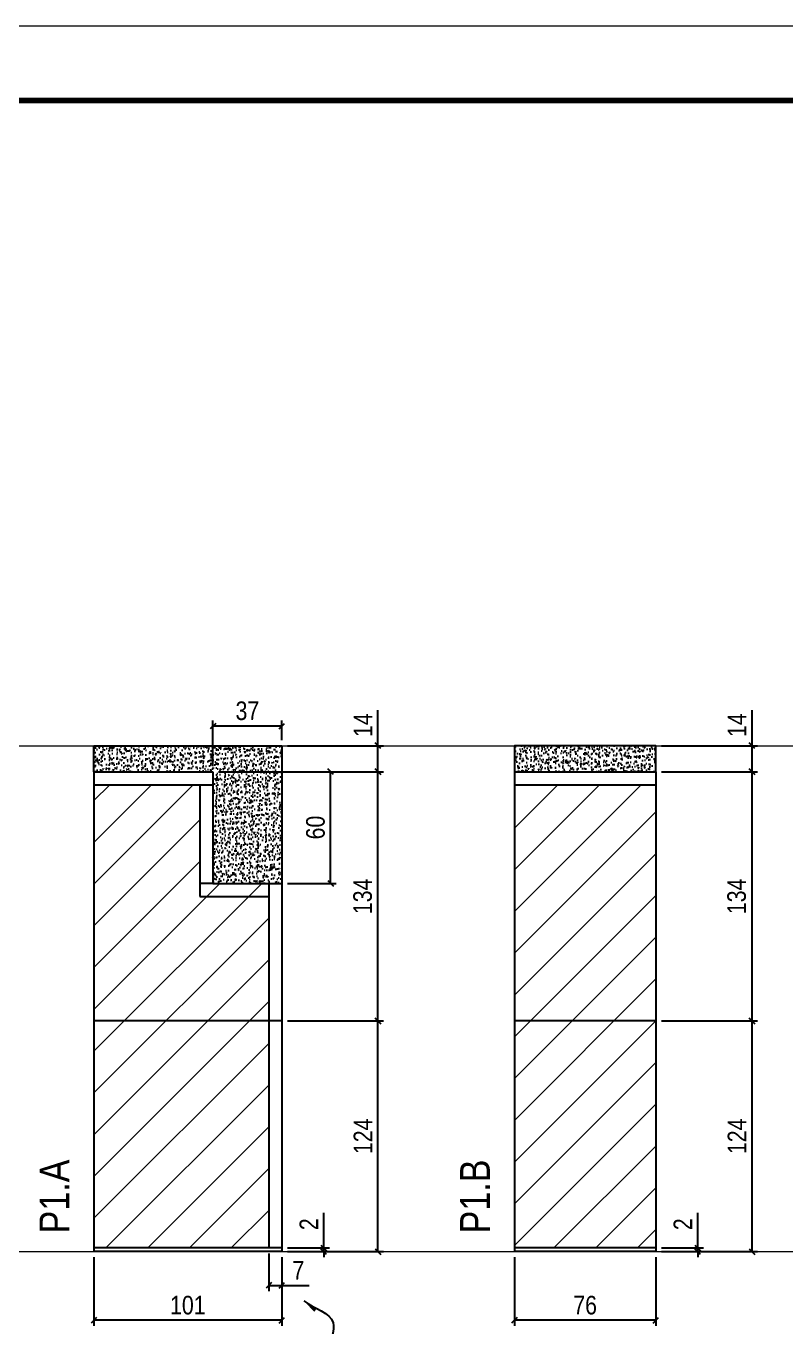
# Model space of a CAD drawing. Extents: x 2282 to 12463, y 760 to 16806.
# Drawn here: x 4910 to 5319, y 14893 to 15593 of the extents above; entities that cross this region are included whole.
import ezdxf

# ---------------------------------------------------------------- set-up
doc = ezdxf.new("R2010")
doc.units = 0
doc.linetypes.add('DASHED', pattern=[0.75, 0.5, -0.25])
doc.linetypes.add('HIDDEN', pattern=[0.375, 0.25, -0.125])
for name, color, linetype, lineweight in [('CARIMBO', 255, 'Continuous', 9), ('Folhas', 255, 'Continuous', 9), ('Hachura', 251, 'Continuous', 9), ('SARRAFO DE PRESSAO', 251, 'DASHED', 9)]:
    doc.layers.add(name, color=color, linetype=linetype, lineweight=lineweight)
for name, color, linetype in [('COTA', 241, 'Continuous'), ('NOMENCLATURA', 7, 'Continuous'), ('Painéis', 200, 'Continuous'), ('SARR_2.2x7', 40, 'Continuous')]:
    doc.layers.add(name, color=color, linetype=linetype)
doc.styles.add('ARIAL_NARROW', font='ARIALN.TTF', dxfattribs={"height": 0.2})
doc.styles.add('COTA TECNICA', font='techl___.ttf', dxfattribs={"height": 10})
doc.styles.add('COTA TECNICA-50', font='techl___.ttf', dxfattribs={"height": 10})
doc.styles.get("Standard").update_dxf_attribs({"font": 'arial.ttf'})
doc.dimstyles.new('COTA PAINEL-50', dxfattribs={"dimtxt": 10, "dimasz": 3, "dimexe": 3, "dimexo": 3, "dimgap": 3, "dimtad": 1, "dimdec": 1, "dimzin": 12, "dimdsep": 46, "dimtxsty": 'COTA TECNICA-50', "dimblk1": 'OBLIQUE', "dimblk2": 'OBLIQUE', "dimsah": 1, "dimcen": 0.9, "dimclrd": 4, "dimclre": 4, "dimclrt": 240, "dimadec": 1, "dimazin": 3, "dimtfac": 1, "dimtdec": 1, "dimtmove": 0, "dimatfit": 3, "dimfxl": 1, "dimtolj": 1, "dimtzin": 12, "dimarcsym": 0})
doc.dimstyles.new('PAINEL', dxfattribs={"dimtxt": 10, "dimasz": 3, "dimexe": 3, "dimexo": 3, "dimgap": 3, "dimtad": 1, "dimdec": 1, "dimzin": 12, "dimdsep": 46, "dimtxsty": 'COTA TECNICA', "dimblk1": 'OBLIQUE', "dimblk2": 'OBLIQUE', "dimsah": 1, "dimcen": 0.9, "dimclrd": 4, "dimclre": 4, "dimclrt": 240, "dimadec": 1, "dimazin": 3, "dimtfac": 1, "dimtdec": 1, "dimtmove": 0, "dimatfit": 3, "dimfxl": 1, "dimtolj": 1, "dimtzin": 12, "dimarcsym": 0})
doc.dimstyles.get("Standard").update_dxf_attribs({"dimtxt": 0.18, "dimasz": 0.18, "dimexe": 0.18, "dimexo": 0.0625, "dimgap": 0.09, "dimtad": 0, "dimtih": 1, "dimtoh": 1, "dimdec": 4, "dimzin": 0, "dimdsep": 46, "dimtxsty": 'Standard', "dimcen": 0.09, "dimadec": 0, "dimazin": 0, "dimtfac": 1, "dimtdec": 4, "dimtofl": 0, "dimtmove": 0, "dimatfit": 3, "dimfxl": 1, "dimtolj": 1, "dimtzin": 0, "dimarcsym": 0})

# ---------------------------------------------------------------- blocks, each defined once
blk = doc.blocks.new('9999999999')
at = {"layer": 'Folhas'}
blk.add_lwpolyline([(98138.98, 34190.21), (99623.98, 34190.21), (99623.98, 35240.21), (98138.98, 35240.21)], close=True, dxfattribs=at)
at = {"layer": 'Folhas', "color": 30, "const_width": 3}
blk.add_lwpolyline([(98213.98, 34230.21), (99583.98, 34230.21), (99583.98, 35200.21), (98213.98, 35200.21)], close=True, dxfattribs=at)
blk = doc.blocks.new('_Oblique')
at = {"color": 0, "linetype": 'ByBlock', "lineweight": -2}
blk.add_line((-0.5, -0.5), (0.5, 0.5), dxfattribs=at)
blk = doc.blocks.new('*D55')
at = {"layer": 'COTA', "color": 4, "lineweight": -2, "transparency": 16777216}
for p, q in [((5070.25, 14935.65), (5070.25, 14954.45)), ((5050.72, 14935.65), (5073.25, 14935.65)), ((5050.72, 14933.65), (5073.25, 14933.65)), ((5070.25, 14933.65), (5070.25, 14935.65)), ((5070.25, 14933.65), (5070.25, 14930.65))]:
    blk.add_line(p, q, dxfattribs=at)
at = {"layer": 'Defpoints', "color": 0, "transparency": 16777216}
for p in [(5047.72, 14935.65), (5047.72, 14933.65), (5070.25, 14933.65)]:
    blk.add_point(p, dxfattribs=at)
at = {"layer": 'COTA', "color": 4, "lineweight": -2, "transparency": 16777216, "xscale": 3, "yscale": 3, "zscale": 3}
for p, rotation in [((5070.25, 14935.65), 270), ((5070.25, 14933.65), 90)]:
    blk.add_blockref('_Oblique', p, dxfattribs=dict(at, rotation=rotation))
at = {"layer": 'COTA', "color": 240, "transparency": 16777216, "insert": (5062.25, 14948.39), "char_height": 10, "attachment_point": 5, "rotation": 90, "style": 'COTA TECNICA-50'}
blk.add_mtext('\\A1;2', dxfattribs=at)
blk = doc.blocks.new('*D56')
at = {"layer": 'COTA', "color": 4, "linetype": 'ByBlock', "lineweight": -2, "transparency": 16777216}
for p, q in [((5050.72, 15057.65), (5102.39, 15057.65)), ((5099.39, 14933.65), (5099.39, 15057.65)), ((5050.72, 14933.65), (5102.39, 14933.65))]:
    blk.add_line(p, q, dxfattribs=at)
at = {"layer": 'Defpoints', "color": 0, "linetype": 'ByBlock', "transparency": 16777216}
for p in [(5047.72, 15057.65), (5099.39, 15057.65), (5047.72, 14933.65)]:
    blk.add_point(p, dxfattribs=at)
at = {"layer": 'COTA', "color": 4, "linetype": 'ByBlock', "lineweight": -2, "transparency": 16777216, "xscale": 3, "yscale": 3, "zscale": 3}
for p, rotation in [((5099.39, 15057.65), 90), ((5099.39, 14933.65), 270)]:
    blk.add_blockref('_Oblique', p, dxfattribs=dict(at, rotation=rotation))
at = {"layer": 'COTA', "color": 240, "linetype": 'ByBlock', "transparency": 16777216, "insert": (5091.31, 14995.65), "char_height": 10, "attachment_point": 5, "rotation": 90, "style": 'COTA TECNICA'}
blk.add_mtext('\\A1;124', dxfattribs=at)
blk = doc.blocks.new('*D70')
at = {"layer": 'COTA', "color": 4, "linetype": 'ByBlock', "lineweight": -2, "transparency": 16777216}
for p, q in [((4946.72, 14930.65), (4946.72, 14893.72)), ((5047.72, 14930.65), (5047.72, 14893.72)), ((5047.72, 14896.72), (4946.72, 14896.72))]:
    blk.add_line(p, q, dxfattribs=at)
at = {"layer": 'Defpoints', "color": 0, "linetype": 'ByBlock', "transparency": 16777216}
for p in [(4946.72, 14933.65), (5047.72, 14933.65), (4946.72, 14896.72)]:
    blk.add_point(p, dxfattribs=at)
at = {"layer": 'COTA', "color": 4, "linetype": 'ByBlock', "lineweight": -2, "transparency": 16777216, "xscale": 3, "yscale": 3, "zscale": 3, "rotation": 180}
blk.add_blockref('_Oblique', (4946.72, 14896.72), dxfattribs=at)
at = {"layer": 'COTA', "color": 4, "linetype": 'ByBlock', "lineweight": -2, "transparency": 16777216, "xscale": 3, "yscale": 3, "zscale": 3}
blk.add_blockref('_Oblique', (5047.72, 14896.72), dxfattribs=at)
at = {"layer": 'COTA', "color": 240, "linetype": 'ByBlock', "transparency": 16777216, "insert": (4997.22, 14904.83), "char_height": 10, "attachment_point": 5, "style": 'COTA TECNICA'}
blk.add_mtext('\\A1;101', dxfattribs=at)
blk = doc.blocks.new('*D57')
at = {"layer": 'COTA', "color": 4, "lineweight": -2, "transparency": 16777216}
for p, q in [((5040.72, 14932.65), (5040.72, 14912.47)), ((5047.72, 14930.65), (5047.72, 14912.47)), ((5040.72, 14915.47), (5047.72, 14915.47)), ((5047.72, 14915.47), (5062.45, 14915.47))]:
    blk.add_line(p, q, dxfattribs=at)
at = {"layer": 'Defpoints', "color": 0, "transparency": 16777216}
for p in [(5040.72, 14935.65), (5047.72, 14933.65), (5047.72, 14915.47)]:
    blk.add_point(p, dxfattribs=at)
at = {"layer": 'COTA', "color": 4, "lineweight": -2, "transparency": 16777216, "xscale": 3, "yscale": 3, "zscale": 3, "rotation": 180}
blk.add_blockref('_Oblique', (5040.72, 14915.47), dxfattribs=at)
at = {"layer": 'COTA', "color": 4, "lineweight": -2, "transparency": 16777216, "xscale": 3, "yscale": 3, "zscale": 3}
blk.add_blockref('_Oblique', (5047.72, 14915.47), dxfattribs=at)
at = {"layer": 'COTA', "color": 240, "transparency": 16777216, "insert": (5056.59, 14923.54), "char_height": 10, "attachment_point": 5, "style": 'COTA TECNICA-50'}
blk.add_mtext('\\A1;7', dxfattribs=at)
blk = doc.blocks.new('*D58')
at = {"layer": 'COTA', "color": 4, "linetype": 'ByBlock', "lineweight": -2, "transparency": 16777216}
for p, q in [((5013.72, 15191.65), (5102.39, 15191.65)), ((5099.39, 15057.65), (5099.39, 15191.65)), ((5050.72, 15057.65), (5102.39, 15057.65))]:
    blk.add_line(p, q, dxfattribs=at)
at = {"layer": 'Defpoints', "color": 0, "linetype": 'ByBlock', "transparency": 16777216}
for p in [(5010.72, 15191.65), (5099.39, 15191.65), (5047.72, 15057.65)]:
    blk.add_point(p, dxfattribs=at)
at = {"layer": 'COTA', "color": 4, "linetype": 'ByBlock', "lineweight": -2, "transparency": 16777216, "xscale": 3, "yscale": 3, "zscale": 3}
for p, rotation in [((5099.39, 15191.65), 90), ((5099.39, 15057.65), 270)]:
    blk.add_blockref('_Oblique', p, dxfattribs=dict(at, rotation=rotation))
at = {"layer": 'COTA', "color": 240, "linetype": 'ByBlock', "transparency": 16777216, "insert": (5091.17, 15124.65), "char_height": 10, "attachment_point": 5, "rotation": 90, "style": 'COTA TECNICA'}
blk.add_mtext('\\A1;134', dxfattribs=at)
blk = doc.blocks.new('*D68')
at = {"layer": 'COTA', "color": 4, "linetype": 'ByBlock', "lineweight": -2, "transparency": 16777216}
for p, q in [((5010.72, 15194.65), (5010.72, 15219.16)), ((5047.72, 15216.16), (5010.72, 15216.16)), ((5047.72, 15208.65), (5047.72, 15219.16))]:
    blk.add_line(p, q, dxfattribs=at)
at = {"layer": 'Defpoints', "color": 0, "linetype": 'ByBlock', "transparency": 16777216}
for p in [(5010.72, 15216.16), (5047.72, 15205.65), (5010.72, 15191.65)]:
    blk.add_point(p, dxfattribs=at)
at = {"layer": 'COTA', "color": 4, "linetype": 'ByBlock', "lineweight": -2, "transparency": 16777216, "xscale": 3, "yscale": 3, "zscale": 3, "rotation": 180}
blk.add_blockref('_Oblique', (5010.72, 15216.16), dxfattribs=at)
at = {"layer": 'COTA', "color": 4, "linetype": 'ByBlock', "lineweight": -2, "transparency": 16777216, "xscale": 3, "yscale": 3, "zscale": 3}
blk.add_blockref('_Oblique', (5047.72, 15216.16), dxfattribs=at)
at = {"layer": 'COTA', "color": 240, "linetype": 'ByBlock', "transparency": 16777216, "insert": (5029.22, 15224.38), "char_height": 10, "attachment_point": 5, "style": 'COTA TECNICA'}
blk.add_mtext('\\A1;37', dxfattribs=at)
blk = doc.blocks.new('*D39')
at = {"layer": 'COTA', "color": 4, "lineweight": -2, "transparency": 16777216}
for p, q in [((5271.21, 14935.65), (5271.21, 14954.45)), ((5251.69, 14935.65), (5274.21, 14935.65)), ((5251.69, 14933.65), (5274.21, 14933.65)), ((5271.21, 14933.65), (5271.21, 14935.65)), ((5271.21, 14933.65), (5271.21, 14930.65))]:
    blk.add_line(p, q, dxfattribs=at)
at = {"layer": 'Defpoints', "color": 0, "transparency": 16777216}
for p in [(5248.69, 14935.65), (5248.69, 14933.65), (5271.21, 14933.65)]:
    blk.add_point(p, dxfattribs=at)
at = {"layer": 'COTA', "color": 4, "lineweight": -2, "transparency": 16777216, "xscale": 3, "yscale": 3, "zscale": 3}
for p, rotation in [((5271.21, 14935.65), 270), ((5271.21, 14933.65), 90)]:
    blk.add_blockref('_Oblique', p, dxfattribs=dict(at, rotation=rotation))
at = {"layer": 'COTA', "color": 240, "transparency": 16777216, "insert": (5263.21, 14948.39), "char_height": 10, "attachment_point": 5, "rotation": 90, "style": 'COTA TECNICA-50'}
blk.add_mtext('\\A1;2', dxfattribs=at)
blk = doc.blocks.new('*D40')
at = {"layer": 'COTA', "color": 4, "linetype": 'ByBlock', "lineweight": -2, "transparency": 16777216}
for p, q in [((5251.69, 15057.65), (5303.35, 15057.65)), ((5300.35, 14933.65), (5300.35, 15057.65)), ((5251.69, 14933.65), (5303.35, 14933.65))]:
    blk.add_line(p, q, dxfattribs=at)
at = {"layer": 'Defpoints', "color": 0, "linetype": 'ByBlock', "transparency": 16777216}
for p in [(5248.69, 15057.65), (5300.35, 15057.65), (5248.69, 14933.65)]:
    blk.add_point(p, dxfattribs=at)
at = {"layer": 'COTA', "color": 4, "linetype": 'ByBlock', "lineweight": -2, "transparency": 16777216, "xscale": 3, "yscale": 3, "zscale": 3}
for p, rotation in [((5300.35, 15057.65), 90), ((5300.35, 14933.65), 270)]:
    blk.add_blockref('_Oblique', p, dxfattribs=dict(at, rotation=rotation))
at = {"layer": 'COTA', "color": 240, "linetype": 'ByBlock', "transparency": 16777216, "insert": (5292.28, 14995.65), "char_height": 10, "attachment_point": 5, "rotation": 90, "style": 'COTA TECNICA'}
blk.add_mtext('\\A1;124', dxfattribs=at)
blk = doc.blocks.new('*D66')
at = {"layer": 'COTA', "color": 4, "linetype": 'ByBlock', "lineweight": -2, "transparency": 16777216}
for p, q in [((5172.69, 14930.65), (5172.69, 14893.72)), ((5248.69, 14930.65), (5248.69, 14893.72)), ((5248.69, 14896.72), (5172.69, 14896.72))]:
    blk.add_line(p, q, dxfattribs=at)
at = {"layer": 'Defpoints', "color": 0, "linetype": 'ByBlock', "transparency": 16777216}
for p in [(5172.69, 14933.65), (5248.69, 14933.65), (5172.69, 14896.72)]:
    blk.add_point(p, dxfattribs=at)
at = {"layer": 'COTA', "color": 4, "linetype": 'ByBlock', "lineweight": -2, "transparency": 16777216, "xscale": 3, "yscale": 3, "zscale": 3, "rotation": 180}
blk.add_blockref('_Oblique', (5172.69, 14896.72), dxfattribs=at)
at = {"layer": 'COTA', "color": 4, "linetype": 'ByBlock', "lineweight": -2, "transparency": 16777216, "xscale": 3, "yscale": 3, "zscale": 3}
blk.add_blockref('_Oblique', (5248.69, 14896.72), dxfattribs=at)
at = {"layer": 'COTA', "color": 240, "linetype": 'ByBlock', "transparency": 16777216, "insert": (5210.69, 14904.83), "char_height": 10, "attachment_point": 5, "style": 'COTA TECNICA'}
blk.add_mtext('\\A1;76', dxfattribs=at)
blk = doc.blocks.new('*D29')
at = {"layer": 'COTA', "color": 4, "linetype": 'ByBlock', "lineweight": -2, "transparency": 16777216}
for p, q in [((5251.69, 15191.65), (5303.35, 15191.65)), ((5300.35, 15057.65), (5300.35, 15191.65)), ((5251.69, 15057.65), (5303.35, 15057.65))]:
    blk.add_line(p, q, dxfattribs=at)
at = {"layer": 'Defpoints', "color": 0, "linetype": 'ByBlock', "transparency": 16777216}
for p in [(5248.69, 15191.65), (5300.35, 15191.65), (5248.69, 15057.65)]:
    blk.add_point(p, dxfattribs=at)
at = {"layer": 'COTA', "color": 4, "linetype": 'ByBlock', "lineweight": -2, "transparency": 16777216, "xscale": 3, "yscale": 3, "zscale": 3}
for p, rotation in [((5300.35, 15191.65), 90), ((5300.35, 15057.65), 270)]:
    blk.add_blockref('_Oblique', p, dxfattribs=dict(at, rotation=rotation))
at = {"layer": 'COTA', "color": 240, "linetype": 'ByBlock', "transparency": 16777216, "insert": (5292.13, 15124.65), "char_height": 10, "attachment_point": 5, "rotation": 90, "style": 'COTA TECNICA'}
blk.add_mtext('\\A1;134', dxfattribs=at)
blk = doc.blocks.new('*D60')
at = {"layer": 'COTA', "color": 4, "lineweight": -2, "transparency": 16777216}
for p, q in [((5300.35, 15205.65), (5300.35, 15224.76)), ((5251.69, 15205.65), (5303.35, 15205.65)), ((5300.35, 15191.65), (5300.35, 15205.65)), ((5251.69, 15191.65), (5303.35, 15191.65))]:
    blk.add_line(p, q, dxfattribs=at)
at = {"layer": 'Defpoints', "color": 0, "transparency": 16777216}
for p in [(5248.69, 15205.65), (5300.35, 15205.65), (5248.69, 15191.65)]:
    blk.add_point(p, dxfattribs=at)
at = {"layer": 'COTA', "color": 4, "lineweight": -2, "transparency": 16777216, "xscale": 3, "yscale": 3, "zscale": 3}
for p, rotation in [((5300.35, 15205.65), 90), ((5300.35, 15191.65), 270)]:
    blk.add_blockref('_Oblique', p, dxfattribs=dict(at, rotation=rotation))
at = {"layer": 'COTA', "color": 240, "transparency": 16777216, "insert": (5292.28, 15216.71), "char_height": 10, "attachment_point": 5, "rotation": 90, "style": 'COTA TECNICA'}
blk.add_mtext('\\A1;14', dxfattribs=at)
blk = doc.blocks.new('*D71')
at = {"layer": 'COTA', "color": 4, "lineweight": -2, "transparency": 16777216}
for p, q in [((5099.39, 15205.65), (5099.39, 15224.76)), ((5050.72, 15205.65), (5102.39, 15205.65)), ((5099.39, 15191.65), (5099.39, 15205.65)), ((5013.72, 15191.65), (5102.39, 15191.65))]:
    blk.add_line(p, q, dxfattribs=at)
at = {"layer": 'Defpoints', "color": 0, "transparency": 16777216}
for p in [(5047.72, 15205.65), (5099.39, 15205.65), (5010.72, 15191.65)]:
    blk.add_point(p, dxfattribs=at)
at = {"layer": 'COTA', "color": 4, "lineweight": -2, "transparency": 16777216, "xscale": 3, "yscale": 3, "zscale": 3}
for p, rotation in [((5099.39, 15205.65), 90), ((5099.39, 15191.65), 270)]:
    blk.add_blockref('_Oblique', p, dxfattribs=dict(at, rotation=rotation))
at = {"layer": 'COTA', "color": 240, "transparency": 16777216, "insert": (5091.31, 15216.71), "char_height": 10, "attachment_point": 5, "rotation": 90, "style": 'COTA TECNICA'}
blk.add_mtext('\\A1;14', dxfattribs=at)
blk = doc.blocks.new('*D383')
at = {"layer": 'COTA', "color": 4, "lineweight": -2, "transparency": 16777216}
for p, q in [((5013.72, 15191.65), (5076.94, 15191.65)), ((5073.94, 15131.65), (5073.94, 15191.65)), ((5050.72, 15131.65), (5076.94, 15131.65))]:
    blk.add_line(p, q, dxfattribs=at)
at = {"layer": 'Defpoints', "color": 0, "transparency": 16777216}
for p in [(5010.72, 15191.65), (5073.94, 15191.65), (5047.72, 15131.65)]:
    blk.add_point(p, dxfattribs=at)
at = {"layer": 'COTA', "color": 4, "lineweight": -2, "transparency": 16777216, "xscale": 3, "yscale": 3, "zscale": 3}
for p, rotation in [((5073.94, 15191.65), 90), ((5073.94, 15131.65), 270)]:
    blk.add_blockref('_Oblique', p, dxfattribs=dict(at, rotation=rotation))
at = {"layer": 'COTA', "color": 240, "transparency": 16777216, "insert": (5065.84, 15161.65), "char_height": 10, "attachment_point": 5, "rotation": 90, "style": 'COTA TECNICA'}
blk.add_mtext('\\A1;60', dxfattribs=at)

msp = doc.modelspace()

# ---------------------------------------------------------------- hatches: boundary and pattern name
at = {"layer": 'COTA'}
h = msp.add_hatch(dxfattribs=at)
h.set_pattern_fill('AR-CONC', color=256, scale=0.03)
h.paths.add_polyline_path([(5047.72, 15205.65), (4946.72, 15205.65), (4946.72, 15191.65), (5010.72, 15191.65), (5010.72, 15131.65), (5047.72, 15131.65)])
h = msp.add_hatch(dxfattribs=at)
h.set_pattern_fill('AR-CONC', color=256, scale=0.03)
h.set_pattern_definition([(50, (-244.3648, -60), (5.4655401, -0.4781726), [0.5715, -6.2865]), (355, (-244.365, -60), (-1.0573026, 5.7317054), [0.4572, -5.0292175]), (100.451445, (-243.9093, -60.04), (4.4082374, 5.2535326), [0.4857003, -5.3427073]), (46.1842, (-244.365, -58.476), (8.1323712, -1.2612698), [0.85725, -9.42975]), (96.63556, (-243.687, -58.581), (7.122124, 7.4227837), [0.7285507, -8.0140682]), (351.18415, (-244.365, -58.476), (7.122124, 7.4227837), [0.685799, -7.543792]), (21, (-243.6028, -58.857), (4.5484317, -3.067956), [0.5715, -6.2865]), (326, (-243.603, -58.857), (1.8540609, 5.525639), [0.4572, -5.0292]), (71.451445, (-243.2237, -59.1127), (6.4024926, 2.457683), [0.4857003, -5.3426981]), (37.5, (-244.3648, -60), (0.0926581, 2.53665117), [0, -4.96824, 0, -5.1054, 0, -5.04825]), (7.5, (-244.3648, -60), (2.00458988, 3.00541724), [0, -2.91084, 0, -4.85394, 0, -1.92405]), (327.5, (-246.064, -60), (4.06771786, -0.17186232), [0, -1.905, 0, -5.9436, 0, -7.8867]), (317.5, (-246.826, -60), (4.44387544, 0.7627947), [0, -2.4765, 0, -3.94716, 0, -5.6007])])
h.paths.add_polyline_path([(5172.69, 15205.65), (5172.69, 15191.65), (5248.69, 15191.65), (5248.69, 15205.65)])
at = {"layer": 'Hachura', "linetype": 'ByBlock'}
h = msp.add_hatch(dxfattribs=at)
h.set_pattern_fill('ANSI31', color=256, scale=5)
h.set_pattern_definition([(45, (0, 4594.3), (-11.22532, 11.22532), [])])
h.paths.add_polyline_path([(5040.72, 15057.65), (4946.72, 15057.65), (4946.72, 14935.65), (5040.72, 14935.65)])
h.paths.add_polyline_path([(5040.72, 15057.65), (5040.72, 15131.65), (5036.72, 15131.65), (5003.72, 15131.65), (5003.72, 15151.65), (5003.72, 15184.65), (4946.72, 15184.65), (4946.72, 15057.65)])
h = msp.add_hatch(dxfattribs=at)
h.set_pattern_fill('ANSI31', color=256, scale=5)
h.set_pattern_definition([(45, (12.616, 3445.725), (-11.22532, 11.22532), [])])
h.paths.add_polyline_path([(5248.69, 15184.65), (5172.69, 15184.65), (5172.69, 15057.65), (5248.69, 15057.65)])
h.paths.add_polyline_path([(5172.69, 15057.65), (5172.69, 14935.65), (5248.69, 14935.65), (5248.69, 15057.65)])

# ---------------------------------------------------------------- linework, layer by layer
at = {"layer": 'CARIMBO', "color": 3}
for p, q in [((4483.39, 15205.65), (9611.68, 15205.65)), ((4483.39, 14933.65), (9611.68, 14933.65))]:
    msp.add_line(p, q, dxfattribs=at)
at = {"layer": 'COTA'}
for p, q in [((4946.72, 15191.65), (4946.72, 15205.65)), ((4946.72, 15205.65), (5047.72, 15205.65)), ((5047.72, 15205.65), (5047.72, 15131.65))]:
    msp.add_line(p, q, dxfattribs=at)
at = {"layer": 'COTA', "linetype": 'ByBlock'}
for p, q in [((5010.72, 15131.65), (5003.72, 15131.65)), ((5003.72, 15131.65), (5003.72, 15124.65))]:
    msp.add_line(p, q, dxfattribs=at)
at = {"layer": 'COTA'}
msp.add_lwpolyline([(5172.69, 15191.65), (5248.69, 15191.65), (5248.69, 15205.65), (5172.69, 15205.65)], close=True, dxfattribs=at)
at = {"layer": 'Painéis'}
for p, q in [((4946.72, 15191.65), (4946.72, 14933.65)), ((4946.72, 15191.65), (5010.72, 15191.65)), ((5010.72, 15191.65), (5010.72, 15131.65)), ((5172.69, 15191.65), (5172.69, 14933.65)), ((5172.69, 15191.65), (5248.69, 15191.65)), ((5248.69, 15191.65), (5248.69, 14933.65)), ((5010.72, 15131.65), (5047.72, 15131.65)), ((5047.72, 15131.65), (5047.72, 14933.65)), ((5047.72, 15057.65), (4946.72, 15057.65)), ((5248.69, 15057.65), (5172.69, 15057.65)), ((5047.72, 14935.65), (4946.72, 14935.65)), ((5047.72, 14933.65), (4946.72, 14933.65)), ((5248.69, 14935.65), (5172.69, 14935.65)), ((5248.69, 14933.65), (5172.69, 14933.65))]:
    msp.add_line(p, q, dxfattribs=at)
at = {"layer": 'SARR_2.2x7'}
for p, q in [((4946.72, 15184.65), (5010.72, 15184.65)), ((5003.72, 15184.65), (5003.72, 15131.65)), ((5172.69, 15184.65), (5248.69, 15184.65)), ((5003.72, 15124.65), (5040.72, 15124.65))]:
    msp.add_line(p, q, dxfattribs=at)
at = {"layer": 'SARR_2.2x7', "linetype": 'HIDDEN'}
for p, q in [((5040.72, 15131.65), (5040.72, 15057.65)), ((5040.72, 15057.65), (5040.72, 14935.65))]:
    msp.add_line(p, q, dxfattribs=at)

# ---------------------------------------------------------------- block references
at = {"layer": 'SARRAFO DE PRESSAO', "color": 6, "linetype": 'ByBlock'}
msp.add_blockref('9999999999', (-93655.59, -19647.64), dxfattribs=at)

# ---------------------------------------------------------------- texts
at = {"layer": 'NOMENCLATURA', "style": 'ARIAL_NARROW'}
for s, p in [('P1.A', (4933.55, 14943.42)), ('P1.B', (5159.51, 14943.42))]:
    msp.add_text(s, height=16, rotation=90, dxfattribs=at).set_placement(p)

# ---------------------------------------------------------------- dimensions: what is measured, and where the dimension line sits
at = {"layer": 'COTA', "linetype": 'ByBlock'}
for base, p1, p2, picture, middle in [((5010.72, 15216.16), (5047.72, 15205.65), (5010.72, 15191.65), '*D68', (5029.22, 15224.38)), ((4946.72, 14896.72), (5047.72, 14933.65), (4946.72, 14933.65), '*D70', (4997.22, 14904.83)), ((5172.69, 14896.72), (5248.69, 14933.65), (5172.69, 14933.65), '*D66', (5210.69, 14904.83))]:
    dim = msp.add_linear_dim(base=base, p1=p1, p2=p2, dimstyle='PAINEL', override={"dimarcsym": 2}, dxfattribs=at)
    dim.commit()
    dim.dimension.update_dxf_attribs({"geometry": picture, "text_midpoint": middle})
at = {"layer": 'COTA'}
for base, p1, p2, angle, dimstyle, picture, middle in [((5099.39, 15205.65), (5010.72, 15191.65), (5047.72, 15205.65), 90, 'PAINEL', '*D71', (5091.31, 15216.71)), ((5300.35, 15205.65), (5248.69, 15191.65), (5248.69, 15205.65), 90, 'PAINEL', '*D60', (5292.28, 15216.71)), ((5073.94, 15191.65), (5047.72, 15131.65), (5010.72, 15191.65), 90, 'PAINEL', '*D383', (5065.84, 15161.65)), ((5047.72, 14915.47), (5040.72, 14935.65), (5047.72, 14933.65), 180, 'COTA PAINEL-50', '*D57', (5056.59, 14923.54))]:
    dim = msp.add_linear_dim(base=base, p1=p1, p2=p2, angle=angle, dimstyle=dimstyle, dxfattribs=at)
    dim.commit()
    dim.dimension.update_dxf_attribs({"geometry": picture, "text_midpoint": middle})
at = {"layer": 'COTA', "linetype": 'ByBlock'}
for base, p1, p2, override, picture, middle in [((5099.39, 15191.65), (5047.72, 15057.65), (5010.72, 15191.65), {"dimarcsym": 2}, '*D58', (5091.17, 15124.65)), ((5300.35, 15191.65), (5248.69, 15057.65), (5248.69, 15191.65), {"dimarcsym": 2}, '*D29', (5292.13, 15124.65)), ((5099.39, 15057.65), (5047.72, 14933.65), (5047.72, 15057.65), {"dimarcsym": 1}, '*D56', (5091.31, 14995.65)), ((5300.35, 15057.65), (5248.69, 14933.65), (5248.69, 15057.65), {"dimarcsym": 1}, '*D40', (5292.28, 14995.65))]:
    dim = msp.add_linear_dim(base=base, p1=p1, p2=p2, angle=90, dimstyle='PAINEL', override=override, dxfattribs=at)
    dim.commit()
    dim.dimension.update_dxf_attribs({"geometry": picture, "text_midpoint": middle})
at = {"layer": 'COTA'}
for base, p1, p2, picture, middle in [((5070.25, 14933.65), (5047.72, 14935.65), (5047.72, 14933.65), '*D55', (5070.25, 14948.39)), ((5271.21, 14933.65), (5248.69, 14935.65), (5248.69, 14933.65), '*D39', (5271.21, 14948.39))]:
    dim = msp.add_linear_dim(base=base, p1=p1, p2=p2, angle=90, dimstyle='COTA PAINEL-50', dxfattribs=at)
    dim.commit()
    dim.dimension.update_dxf_attribs({"geometry": picture, "text_midpoint": middle, "dimtype": 160})

# ---------------------------------------------------------------- leaders
at = {"layer": 'COTA', "path_type": 1}
msp.add_leader([(5059.55, 14907.15), (5075.34, 14895.31), (5074.41, 14882.31), (5079.97, 14872.52)], dimstyle='Standard', override={"dimasz": 8}, dxfattribs=at)

doc.saveas('drawing.dxf')
